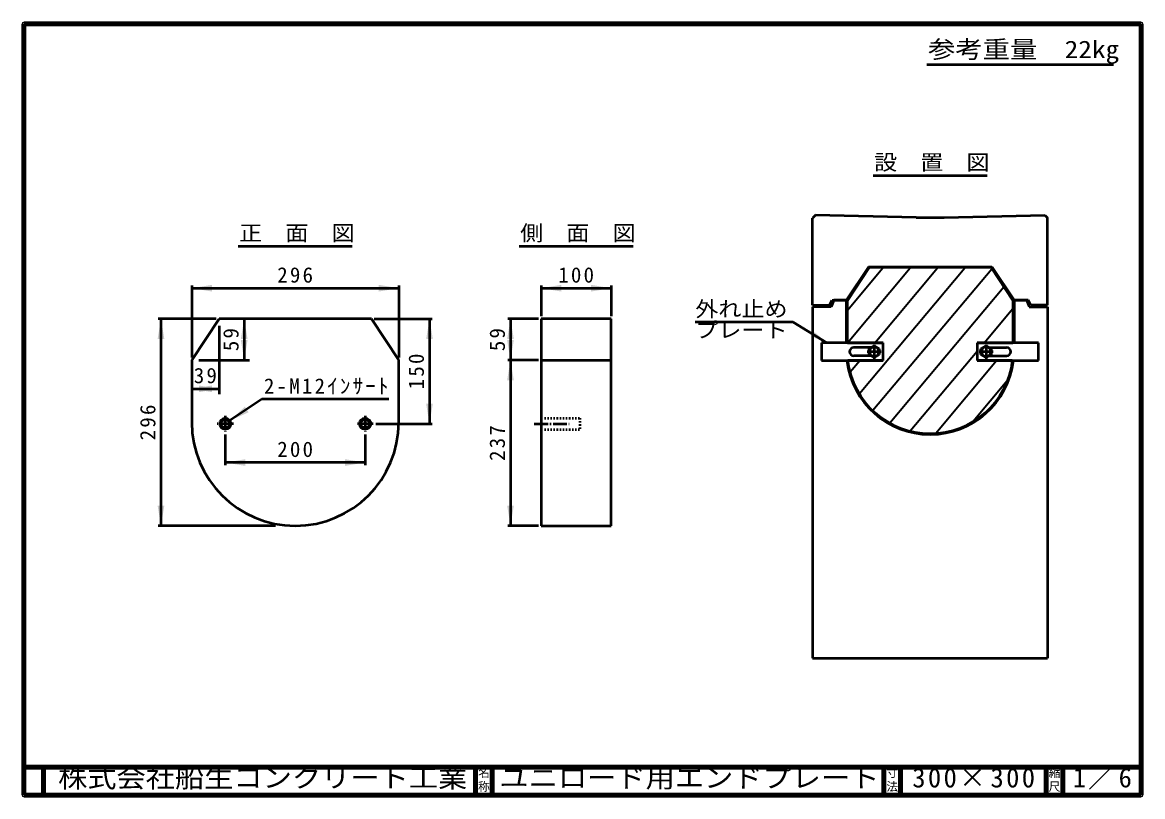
# Model space of a CAD drawing. Units: millimetres, scale not verified, with parts at other scales. Extents: x 100 to 4105, y 100 to 2870.
import ezdxf
from ezdxf.enums import TextEntityAlignment as Align

# ---------------------------------------------------------------- set-up
doc = ezdxf.new("R2010")
doc.units = ezdxf.units.MM
doc.header["$LTSCALE"] = 5
doc.linetypes.add('USER1', pattern=[13.4, 10, -1.2, 1, -1.2])
doc.linetypes.add('USER2', pattern=[2.2, 1, -1.2])
doc.layers.add('V-nasSTD', color=7, linetype='Continuous', lineweight=50)
doc.styles.add('ＭＳ ゴシック', font='')
doc.styles.get('ＭＳ ゴシック').set_extended_font_data('MS Gothic')

msp = doc.modelspace()

# ---------------------------------------------------------------- hatches: boundary and pattern name
at = {"layer": 'V-nasSTD'}
for points in [[(777.428, 1931.001), (705.428, 1919.001), (777.428, 1907.001)], [(1373.428, 1907.001), (1445.428, 1919.001), (1373.428, 1931.001)], [(2027.064, 1931.001), (1955.064, 1919.001), (2027.064, 1907.001)], [(2133.064, 1907.001), (2205.064, 1919.001), (2133.064, 1931.001)], [(607.428, 1737.001), (595.428, 1809.001), (583.428, 1737.001)], [(904.928, 1737.001), (892.928, 1809.001), (880.928, 1737.001)], [(1567.428, 1737.001), (1555.428, 1809.001), (1543.428, 1737.001)], [(1857.064, 1737.001), (1845.064, 1809.001), (1833.064, 1737.001)], [(880.928, 1733.501), (892.928, 1661.501), (904.928, 1733.501)], [(1833.064, 1733.501), (1845.064, 1661.501), (1857.064, 1733.501)], [(2922.215, 1745.489), (2927.19, 1753.699), (2932.165, 1761.91), (2976.452, 1723.85)], [(1857.064, 1589.501), (1845.064, 1661.501), (1833.064, 1589.501)], [(777.428, 1571.001), (705.428, 1559.001), (777.428, 1547.001)], [(730.928, 1547.001), (802.928, 1559.001), (730.928, 1571.001)], [(901.952, 1485.072), (908.613, 1475.091), (842.064, 1445.104), (895.29, 1495.053)], [(1543.428, 1506.001), (1555.428, 1434.001), (1567.428, 1506.001)], [(897.428, 1307.251), (825.428, 1295.251), (897.428, 1283.251)], [(1253.428, 1283.251), (1325.428, 1295.251), (1253.428, 1307.251)], [(583.428, 1141.001), (595.428, 1069.001), (607.428, 1141.001)], [(1833.064, 1141.001), (1845.064, 1069.001), (1857.064, 1141.001)]]:
    msp.add_hatch(color=256, dxfattribs=at).paths.add_polyline_path(points)

# ---------------------------------------------------------------- linework, layer by layer
at = {"layer": 'V-nasSTD', "lineweight": 100}
for p, q in [((105, 2865), (105, 105)), ((4100, 2865), (105, 2865)), ((4100, 105), (4100, 2865)), ((105, 205), (4100, 205)), ((175, 205), (175, 105)), ((1720, 205), (1720, 105)), ((1780, 205), (1780, 105)), ((3180, 205), (3180, 105)), ((3240, 205), (3240, 105)), ((3760, 205), (3760, 105)), ((3820, 205), (3820, 105)), ((105, 105), (4100, 105))]:
    msp.add_line(p, q, dxfattribs=at)
at = {"layer": 'V-nasSTD'}
for p, q in [((3333.536, 2719.753), (4000.536, 2719.753)), ((3141.392, 2321.85), (3549.392, 2321.85)), ((2935.392, 2179.85), (2925.392, 2169.85)), ((2925.392, 1857.85), (2925.392, 2169.85)), ((3295.392, 2171.85), (2935.392, 2179.85)), ((3295.392, 2171.85), (3395.392, 2171.85)), ((3395.392, 2171.85), (3755.392, 2179.85)), ((3755.392, 2179.85), (3765.392, 2170.189)), ((3765.392, 1857.85), (3765.392, 2170.189)), ((871.428, 2069.001), (1279.428, 2069.001)), ((1876.064, 2069.001), (2284.064, 2069.001)), ((3125.392, 1995.85), (3045.392, 1875.85)), ((3125.392, 1995.85), (3565.392, 1995.85)), ((3565.392, 1995.85), (3645.392, 1875.85)), ((705.428, 1929.001), (705.428, 1671.501)), ((1445.428, 1929.001), (1445.428, 1671.501)), ((1955.064, 1929.001), (1955.064, 1819.001)), ((2205.064, 1929.001), (2205.064, 1819.001)), ((705.428, 1919.001), (1445.428, 1919.001)), ((1955.064, 1919.001), (2205.064, 1919.001)), ((2925.392, 1857.85), (2985.392, 1857.85)), ((2925.392, 1851.85), (2925.392, 595.85)), ((2991.392, 1851.85), (2925.392, 1851.85)), ((2985.392, 1857.85), (2995.392, 1875.85)), ((3001.392, 1875.85), (2991.392, 1851.85)), ((2995.392, 1875.85), (3045.392, 1875.85)), ((3045.392, 1875.85), (3001.392, 1875.85)), ((3045.392, 1875.85), (3045.392, 1723.85)), ((3695.392, 1875.85), (3645.392, 1875.85)), ((3645.392, 1875.85), (3645.392, 1723.85)), ((3645.392, 1875.85), (3689.392, 1875.85)), ((3689.392, 1875.85), (3699.392, 1851.85)), ((3705.392, 1857.85), (3695.392, 1875.85)), ((3699.392, 1851.85), (3765.392, 1851.85)), ((3765.392, 1857.85), (3705.392, 1857.85)), ((3765.392, 1851.85), (3765.392, 595.85)), ((792.928, 1809.001), (585.428, 1809.001)), ((595.428, 1809.001), (595.428, 1069.001)), ((802.928, 1809.001), (705.428, 1661.501)), ((1347.928, 1809.001), (802.928, 1809.001)), ((892.928, 1809.001), (892.928, 1661.501)), ((1347.928, 1809.001), (1445.428, 1661.501)), ((1357.928, 1809.001), (1565.428, 1809.001)), ((1555.428, 1809.001), (1555.428, 1434.001)), ((1945.064, 1809.001), (1835.064, 1809.001)), ((1845.064, 1809.001), (1845.064, 1661.501)), ((1955.064, 1809.001), (1955.064, 1069.001)), ((2205.064, 1809.001), (1955.064, 1809.001)), ((2205.064, 1069.001), (2205.064, 1809.001)), ((802.928, 1784.001), (802.928, 1540.251)), ((2855.643, 1797.051), (2505.643, 1797.051)), ((2855.643, 1797.051), (2976.452, 1723.85)), ((2957.392, 1723.85), (2957.392, 1659.85)), ((3177.392, 1723.85), (2957.392, 1723.85)), ((3049.392, 1723.85), (3177.392, 1723.85)), ((3177.392, 1659.85), (3177.392, 1723.85)), ((3733.392, 1723.85), (3513.392, 1723.85)), ((3513.392, 1723.85), (3513.392, 1659.85)), ((3513.392, 1723.85), (3641.392, 1723.85)), ((3733.392, 1659.85), (3733.392, 1723.85)), ((3134.999, 1706.85), (3072.392, 1706.85)), ((3127.205, 1702.35), (3145.392, 1712.85)), ((3127.205, 1681.35), (3127.205, 1702.35)), ((3145.392, 1712.85), (3163.578, 1702.35)), ((3163.578, 1702.35), (3163.578, 1681.35)), ((3527.205, 1702.35), (3545.392, 1712.85)), ((3527.205, 1681.35), (3527.205, 1702.35)), ((3545.392, 1712.85), (3563.578, 1702.35)), ((3555.784, 1706.85), (3618.392, 1706.85)), ((3563.578, 1702.35), (3563.578, 1681.35)), ((705.428, 1661.501), (705.428, 1439.001)), ((730.428, 1661.501), (911.678, 1661.501)), ((1445.428, 1439.001), (1445.428, 1661.501)), ((1945.064, 1661.501), (1835.064, 1661.501)), ((1845.064, 1661.501), (1845.064, 1069.001)), ((1955.064, 1661.501), (2205.064, 1661.501)), ((2957.392, 1659.85), (3177.392, 1659.85)), ((3177.392, 1659.85), (3051.589, 1659.85)), ((3134.999, 1676.85), (3072.392, 1676.85)), ((3145.392, 1670.85), (3127.205, 1681.35)), ((3163.578, 1681.35), (3145.392, 1670.85)), ((3513.392, 1659.85), (3733.392, 1659.85)), ((3639.194, 1659.85), (3513.392, 1659.85)), ((3545.392, 1670.85), (3527.205, 1681.35)), ((3563.578, 1681.35), (3545.392, 1670.85)), ((3555.784, 1676.85), (3618.392, 1676.85)), ((705.428, 1559.001), (802.928, 1559.001)), ((956.458, 1521.448), (842.064, 1445.104)), ((1410.458, 1521.448), (956.458, 1521.448)), ((1364.178, 1434.001), (1565.428, 1434.001)), ((825.428, 1395.251), (825.428, 1285.251)), ((1325.428, 1395.251), (1325.428, 1285.251)), ((1325.428, 1295.251), (825.428, 1295.251)), ((1005.428, 1069.001), (585.428, 1069.001)), ((1945.064, 1069.001), (1835.064, 1069.001)), ((1955.064, 1069.001), (2205.064, 1069.001)), ((2925.392, 595.85), (3765.392, 595.85))]:
    msp.add_line(p, q, dxfattribs=at)
at = {"layer": 'V-nasSTD', "lineweight": 35}
for p, q in [((3127.392, 1991.85), (3049.392, 1873.85)), ((3049.392, 1840.586), (3176.318, 1991.85)), ((3049.392, 1723.906), (3274.223, 1991.85)), ((3092.537, 1541.966), (3470.034, 1991.85)), ((3563.392, 1991.85), (3127.392, 1991.85)), ((3140.397, 1482.324), (3565.396, 1988.818)), ((3147.25, 1723.85), (3372.129, 1991.85)), ((3563.392, 1991.85), (3345.392, 1991.85)), ((3563.392, 1991.85), (3641.392, 1873.85)), ((3200.765, 1437.589), (3608.537, 1923.553)), ((3049.392, 1873.85), (3049.392, 1723.85)), ((3538.872, 1723.85), (3641.392, 1846.028)), ((3641.392, 1723.85), (3641.392, 1873.85)), ((3636.778, 1723.85), (3641.392, 1729.349)), ((3274.279, 1408.519), (3513.392, 1693.483)), ((3059.476, 1619.245), (3093.548, 1659.85)), ((3365.482, 1400.533), (3583.076, 1659.85)), ((3498.75, 1442.676), (3621.35, 1588.785))]:
    msp.add_line(p, q, dxfattribs=at)
at = {"layer": 'V-nasSTD', "linetype": 'USER1'}
for p, q in [((3170.392, 1691.85), (3120.392, 1691.85)), ((3145.392, 1716.85), (3145.392, 1666.85)), ((3570.392, 1691.85), (3520.392, 1691.85)), ((3545.392, 1716.85), (3545.392, 1666.85)), ((825.428, 1462.751), (825.428, 1405.251)), ((1325.428, 1462.751), (1325.428, 1405.251)), ((854.178, 1434.001), (796.678, 1434.001)), ((1354.178, 1434.001), (1296.678, 1434.001)), ((1930.064, 1434.001), (2055.064, 1434.001))]:
    msp.add_line(p, q, dxfattribs=at)
at = {"layer": 'V-nasSTD', "linetype": 'USER2'}
for p, q in [((1955.064, 1454.001), (2092.564, 1454.001)), ((2092.564, 1454.001), (2092.564, 1414.001)), ((1955.064, 1414.001), (2092.564, 1414.001))]:
    msp.add_line(p, q, dxfattribs=at)
at = {"layer": 'V-nasSTD', "lineweight": 13}
msp.add_lwpolyline([(100, 100), (100, 2870), (4105, 2870), (4105, 100)], close=True, dxfattribs=at)
at = {"layer": 'V-nasSTD'}
for centre, radius in [((3145.392, 1691.85), 17), ((3545.392, 1691.85), 17), ((825.428, 1434.001), 20), ((825.428, 1434.001), 17.5), ((825.428, 1434.001), 15), ((1325.428, 1434.001), 20), ((1325.428, 1434.001), 17.5), ((1325.428, 1434.001), 15)]:
    msp.add_circle(centre, radius, dxfattribs=at)
for centre, radius, start, end in [((3072.392, 1691.85), 15, 90, 270), ((3618.392, 1691.85), 15, 270, 90), ((3345.392, 1695.85), 300, 186.8921, 270), ((3345.392, 1695.85), 300, 270, 353.1079), ((1075.428, 1439.001), 370, 180, 270), ((1075.428, 1439.001), 370, 270, 0)]:
    msp.add_arc(centre, radius, start, end, dxfattribs=at)
at = {"layer": 'V-nasSTD', "lineweight": 35}
for start, end in [(186.9857, 270), (270, 353.0143)]:
    msp.add_arc((3345.392, 1695.85), 296, start, end, dxfattribs=at)

# ---------------------------------------------------------------- texts
at = {"layer": 'V-nasSTD', "style": 'ＭＳ ゴシック'}
for s, height, width, p in [('参考重量\u300022kg', 62.32, 1.15, (3337.536, 2804.753)), ('設\u3000置\u3000図', 54.99, 1.1, (3145.092, 2396.85)), ('正\u3000面\u3000図', 54.99, 1.1, (875.128, 2144.001)), ('側\u3000面\u3000図', 54.99, 1.1, (1879.764, 2144.001)), ('外れ止め', 54.99, 1.1, (2505.643, 1872.051)), ('プレート', 54.99, 1.1, (2505.643, 1797.051)), ('株式会社船生コンクリート工業', 69.65, 1.1, (227.39, 202.55)), ('ユニロード用エンドプレート', 69.65, 1.1, (1805.5, 202.47))]:
    msp.add_text(s, height=height, dxfattribs=dict(at, width=width)).set_placement(p, align=Align.TOP_LEFT)
for s, p in [('名', (1728.982, 200.999)), ('寸', (3188.982, 200.999)), ('縮', (3768.982, 200.999)), ('称', (1728.976, 151.01)), ('法', (3188.976, 151.01)), ('尺', (3768.976, 151.01))]:
    msp.add_text(s, height=30.79, dxfattribs=at).set_placement(p, align=Align.TOP_LEFT)
at = {"layer": 'V-nasSTD', "attachment_point": 1, "style": 'ＭＳ ゴシック'}
for s, insert, char_height in [('\\T1.21;296', (1011.1, 1994.001), 54.99), ('\\T1.21;100', (2015.736, 1994.001), 54.99), ('\\T1.21;39', (712.678, 1634.001), 54.99), ('\\T1.21;2-M12ｲﾝｻｰﾄ', (963.458, 1596.448), 54.99), ('\\T1.21;200', (1011.1, 1370.251), 54.99), ('\\T1.18;300×300', (3281.581, 202.508), 69.65), ('\\T1.15;1／6', (3855.5, 202.582), 69.65)]:
    msp.add_mtext(s, dxfattribs=dict(at, insert=insert, char_height=char_height))
at = {"layer": 'V-nasSTD', "char_height": 54.99, "attachment_point": 1, "rotation": 90, "style": 'ＭＳ ゴシック'}
for s, insert in [('\\T1.21;59', (817.928, 1693.751)), ('\\T1.21;59', (1770.064, 1693.751)), ('\\T1.21;150', (1480.428, 1557.173)), ('\\T1.21;296', (520.428, 1374.673)), ('\\T1.21;237', (1770.064, 1300.923))]:
    msp.add_mtext(s, dxfattribs=dict(at, insert=insert))

doc.saveas('drawing.dxf')
